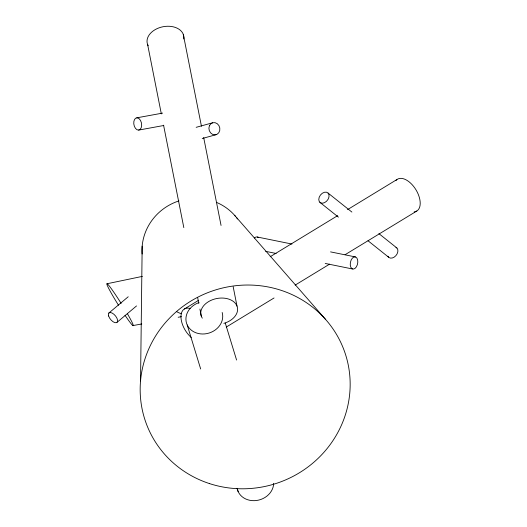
<?xml version="1.0" encoding="UTF-8"?>
<svg xmlns="http://www.w3.org/2000/svg" width="527" height="527" viewBox="0 0 527 527"><rect width="100%" height="100%" fill="white"/><g stroke="black" fill="none" stroke-linecap="round" stroke-linejoin="round"><path stroke-width="0.79" d="M140.544 380.922L142.171 246.162M108.839 313.058L128.219 296.76M117.152 322.228L136.533 305.93M184.391 308.98L198.455 300.416M270.18 256.735L337.682 215.629M347.524 209.634L397.45 179.226A18.616 10.329 58.7 0 1 417.14 191.894A18.616 10.329 58.7 0 1 414.176 211.88M226.235 327.083L274.053 297.966M295.146 285.12L329.599 264.132M345.073 254.712L416.791 211.031M196.163 127.33L212.533 122.804M202.223 138.515L216.254 134.642M107.198 283.717L142.389 276.379M132.876 325.594L141.77 323.953M178.166 317.261L181.407 316.661M136.724 117.837L162.632 113.101M138.687 130.083A6.205 3.867 79.6 0 0 140.538 120.479A6.205 3.867 79.6 0 0 133.884 121.315A6.205 3.867 79.6 0 0 138.687 130.083L163.785 125.492M257.354 237.025L291.945 244.047M330.554 251.886L355.488 256.945A6.205 3.663 -78.5 0 1 356.324 266.952A6.205 3.663 -78.5 0 1 350.257 265.002A6.205 3.663 -78.5 0 1 355.488 256.945M265.687 251.346L276.141 253.474M325.212 263.434L352.556 268.987M328.077 193.066A6.205 4.374 -51.4 0 1 324.513 202.671A6.205 4.374 -51.4 0 1 319.197 197.243A6.205 4.374 -51.4 0 1 328.077 193.066L351.878 212.058M378.9 233.626L396.91 248M319.777 202.256L338.433 217.144M368.024 240.767L388.61 257.196M234.607 215.312L325.409 319.224M225.286 323.091L236.583 360.04M187.204 324.955L200.662 368.979M237.19 488.489L238.151 491.632M183.271 34.308L201.446 126.249M203.679 137.54L221.057 225.444M233.178 286.741L237.005 306.095M147.619 44.531L161.334 113.891M163.568 125.182L183.818 227.611M197.691 297.775L198.804 303.42M199.917 309.066L201.354 316.325M142.112 254.007A52.74 50.697 -20.2 0 1 178.943 200.899M216.768 202.493A52.74 50.697 -20.2 0 1 235.622 216.492M236.603 217.71A52.74 50.697 -20.2 0 1 237.552 218.962M181.558 313.769A24.815 23.86 -20.2 0 1 176.459 311.543M127.336 313.618A24.815 1.607 57.9 0 1 133.212 325.679A24.815 1.607 57.9 0 1 125.051 315.33M118.496 305.225A24.815 1.607 57.9 0 1 106.862 283.625A24.815 1.607 57.9 0 1 121.138 303.387M148.206 45.77A18.616 12.912 -11.2 0 1 163.12 26.719A18.616 12.912 -11.2 0 1 183.765 38.991M202.309 318.163A18.616 12.912 -11.2 0 1 212.651 299.672A18.616 12.912 -11.2 0 1 236.735 305.469A18.616 12.912 -11.2 0 1 223.87 323.347M191.248 337.471A18.616 10.329 58.7 0 1 180.978 317.425A18.616 10.329 58.7 0 1 190.109 308.433M395.909 180.577A18.616 10.329 58.7 0 1 396.89 179.608M273.678 483.318A18.616 16.034 -17 0 1 256.577 500.492A18.616 16.034 -17 0 1 237.097 488.298M222.177 312.478A18.616 16.034 -17 0 1 209.054 333.051A18.616 16.034 -17 0 1 186.604 323.433A18.616 16.034 -17 0 1 199.068 302.577M395.975 247.347A6.205 4.374 -51.4 0 1 395.83 255.727A6.205 4.374 -51.4 0 1 387.958 256.227M254.449 237.993A6.205 3.663 -78.5 0 1 258.21 237.519M209.542 483.608A105.479 101.388 -20.2 0 0 348.518 366.37A105.479 101.388 -20.2 0 0 177.447 310.759A105.479 101.388 -20.2 0 0 209.542 483.608M209.423 125.729A6.205 5.441 74.5 0 0 214.851 134.872A6.205 5.441 74.5 0 0 218.909 125.564A6.205 5.441 74.5 0 0 209.423 125.729M108.641 316.029A6.205 3.024 49.9 0 0 116.493 322.669A6.205 3.024 49.9 0 0 113.852 314.224A6.205 3.024 49.9 0 0 108.641 316.029"/></g></svg>
